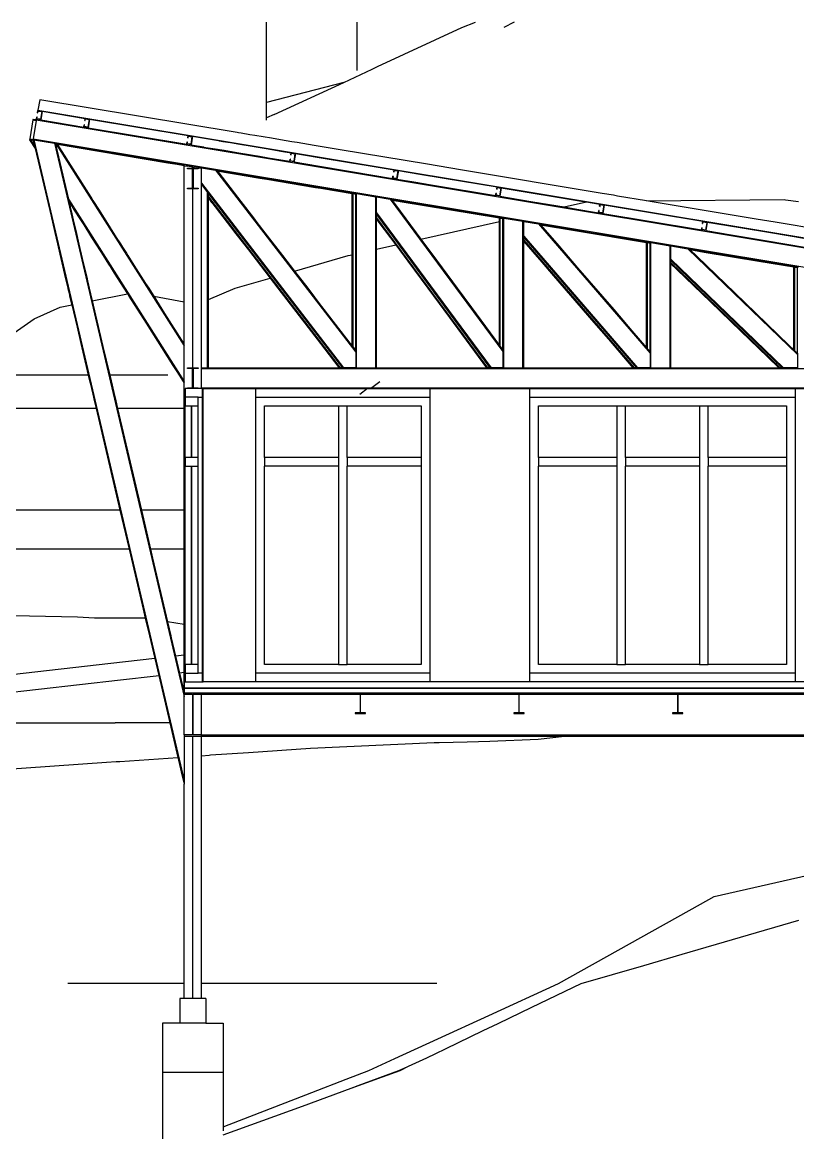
# Model space of a CAD drawing. Extents: x -31.6 to 31.6, y -10.2 to 11.9.
# Drawn here: x -9.19 to -0.27, y -0.86 to 11.92 of the extents above; entities that cross this region are included whole.
import ezdxf

# ---------------------------------------------------------------- set-up
doc = ezdxf.new("R2010")
doc.units = 0
doc.layers.get('0').update_dxf_attribs({"linetype": 'CONTINUOUS'})
doc.layers.add('SECTIONCUTEDGES', color=7, linetype='CONTINUOUS')

msp = doc.modelspace()

# ---------------------------------------------------------------- linework, layer by layer
for p, q in [((-6.379, 11.364), (-6.379, 11.92)), ((-5.339, 11.92), (-5.339, 11.365)), ((-4.132, 11.858), (-3.977, 11.92)), ((-3.53, 11.92), (-3.652, 11.858)), ((-5.102, 11.409), (-4.132, 11.858)), ((-5.492, 11.228), (-5.165, 11.38)), ((-5.165, 11.38), (-5.102, 11.409)), ((-6.379, 11.342), (-6.379, 11.364)), ((-6.379, 11.247), (-6.379, 11.342)), ((-6.379, 11.132), (-6.379, 11.247)), ((-5.492, 11.228), (-6.379, 10.997)), ((-6.379, 10.997), (-6.379, 11.132)), ((-6.292, 10.858), (-5.492, 11.228)), ((-8.987, 11.028), (-9.007, 10.909)), ((-8.987, 11.028), (-9.007, 10.909)), ((-6.379, 10.858), (-6.379, 10.997)), ((-9.066, 10.795), (-9.102, 10.578)), ((-9.064, 10.805), (-9.066, 10.795)), ((-9.066, 10.795), (-9.027, 10.789)), ((-9.064, 10.805), (-9.025, 10.799)), ((-9.027, 10.789), (-9.062, 10.578)), ((-9.026, 10.795), (-9.027, 10.789)), ((-9.025, 10.799), (-9.026, 10.795)), ((-9.026, 10.795), (8.081, 7.944)), ((-9.024, 10.805), (-9.025, 10.799)), ((-8.975, 10.797), (-8.48, 10.714)), ((-6.292, 10.858), (-6.379, 10.821)), ((-6.379, 10.821), (-6.379, 10.858)), ((-6.379, 10.794), (-6.379, 10.821)), ((-8.431, 10.706), (-7.296, 10.517)), ((-9.102, 10.578), (-9.104, 10.568)), ((-9.104, 10.568), (-9.062, 10.561)), ((-9.104, 10.568), (-9.04, 10.468)), ((-9.091, 10.566), (-9.104, 10.568)), ((-9.104, 10.568), (-9.104, 10.568)), ((-9.104, 10.568), (-9.104, 10.568)), ((-9.104, 10.568), (-9.104, 10.568)), ((-9.102, 10.578), (-9.063, 10.572)), ((-9.062, 10.561), (-9.091, 10.566)), ((-9.091, 10.566), (-9.047, 10.497)), ((-9.063, 10.572), (-9.064, 10.568)), ((-9.064, 10.568), (-9.053, 10.567)), ((-9.064, 10.568), (-9.062, 10.561)), ((-9.062, 10.578), (-9.063, 10.572)), ((-9.062, 10.578), (6.74, 7.944)), ((-9.062, 10.561), (-9.062, 10.561)), ((-9.062, 10.561), (-9.047, 10.497)), ((-9.053, 10.567), (-7.326, 3.195)), ((-9.053, 10.567), (-8.818, 10.527)), ((-9.047, 10.497), (-9.04, 10.468)), ((-8.818, 10.527), (-7.326, 4.161)), ((-8.818, 10.527), (-8.807, 10.526)), ((-8.807, 10.526), (-7.325, 10.279)), ((-8.807, 10.526), (-8.806, 10.519)), ((-8.806, 10.519), (-7.513, 10.303)), ((-8.806, 10.519), (-8.806, 10.518)), ((-8.799, 10.517), (-8.806, 10.518)), ((-8.806, 10.518), (-8.656, 9.882)), ((-8.786, 10.515), (-8.799, 10.517)), ((-8.799, 10.517), (-7.326, 8.197)), ((-8.786, 10.515), (-8.4, 9.907)), ((-7.247, 10.509), (-7.103, 10.485)), ((-7.103, 10.485), (-7.101, 10.484)), ((-7.101, 10.484), (-7.049, 10.476)), ((-9.04, 10.468), (-8.857, 9.687)), ((-7.049, 10.476), (-6.97, 10.463)), ((-6.97, 10.463), (-6.868, 10.446)), ((-6.868, 10.446), (-6.722, 10.421)), ((-6.722, 10.421), (-6.557, 10.394)), ((-6.557, 10.394), (-6.459, 10.378)), ((-6.459, 10.378), (-6.361, 10.361)), ((-6.361, 10.361), (-6.216, 10.337)), ((-7.513, 10.303), (-7.461, 10.295)), ((-7.461, 10.295), (-7.405, 10.285)), ((-7.405, 10.285), (-7.326, 10.272)), ((-7.326, 10.272), (-7.325, 10.279)), ((-7.326, 10.269), (-7.326, 10.272)), ((-7.326, 10.269), (-7.326, 10.269)), ((-7.326, 10.227), (-7.326, 10.269)), ((-7.326, 10.269), (-7.286, 10.262)), ((-7.326, 10.175), (-7.326, 10.227)), ((-7.125, 10.245), (-7.325, 10.279)), ((-7.226, 10.252), (-7.286, 10.262)), ((-7.286, 10.262), (-7.286, 10.262)), ((-7.226, 10.242), (-7.226, 10.252)), ((-7.226, 10.252), (-7.166, 10.242)), ((-7.126, 10.235), (-7.166, 10.242)), ((-7.126, 10.235), (-7.125, 10.245)), ((-7.126, 10.067), (-7.126, 10.235)), ((-7.125, 10.245), (-6.965, 10.219)), ((-6.216, 10.337), (-6.113, 10.32)), ((-6.063, 10.312), (-5.949, 10.293)), ((-5.949, 10.293), (-5.521, 10.221)), ((-7.326, 9.999), (-7.326, 10.175)), ((-6.965, 10.219), (-5.354, 8.125)), ((-6.965, 10.219), (-6.951, 10.216)), ((-6.951, 10.216), (-5.354, 9.95)), ((-6.951, 10.216), (-6.945, 10.209)), ((-6.945, 10.209), (-6.925, 10.205)), ((-6.945, 10.209), (-6.937, 10.199)), ((-6.937, 10.199), (-6.915, 10.17)), ((-6.925, 10.205), (-6.861, 10.195)), ((-6.915, 10.17), (-6.862, 10.101)), ((-6.862, 10.101), (-6.838, 10.07)), ((-6.861, 10.195), (-6.726, 10.172)), ((-6.726, 10.172), (-6.635, 10.157)), ((-6.635, 10.157), (-6.456, 10.127)), ((-6.456, 10.127), (-6.377, 10.114)), ((-6.377, 10.114), (-5.815, 10.02)), ((-5.521, 10.221), (-5.382, 10.198)), ((-5.382, 10.198), (-4.929, 10.123)), ((-4.88, 10.114), (-4.687, 10.082)), ((-7.326, 9.983), (-7.326, 9.999)), ((-7.326, 9.861), (-7.326, 9.983)), ((-7.226, 7.944), (-7.226, 10.002)), ((-7.126, 10.051), (-7.126, 10.067)), ((-7.126, 10.067), (-5.493, 7.944)), ((-7.126, 7.944), (-7.126, 10.051)), ((-7.126, 10.051), (-7.056, 9.959)), ((-6.838, 10.07), (-6.763, 9.973)), ((-6.763, 9.973), (-6.752, 9.958)), ((-5.815, 10.02), (-5.753, 10.01)), ((-5.753, 10.01), (-5.394, 9.95)), ((-4.687, 10.082), (-4.486, 10.049)), ((-4.486, 10.049), (-3.745, 9.925)), ((-8.656, 9.882), (-7.326, 7.785)), ((-8.656, 9.882), (-8.65, 9.853)), ((-8.65, 9.853), (-8.619, 9.804)), ((-8.65, 9.853), (-8.636, 9.796)), ((-8.4, 9.907), (-8.387, 9.887)), ((-8.387, 9.887), (-8.386, 9.885)), ((-8.386, 9.885), (-8.369, 9.858)), ((-8.369, 9.858), (-8.304, 9.756)), ((-7.326, 9.86), (-7.326, 9.861)), ((-7.326, 9.858), (-7.326, 9.86)), ((-7.326, 9.658), (-7.326, 9.858)), ((-7.056, 7.944), (-7.056, 9.959)), ((-7.056, 9.959), (-7.046, 9.947)), ((-7.046, 9.911), (-7.046, 9.947)), ((-7.046, 9.947), (-5.505, 7.944)), ((-7.046, 9.895), (-7.046, 9.911)), ((-7.046, 9.911), (-5.533, 7.944)), ((-7.046, 9.895), (-7.018, 9.858)), ((-7.046, 9.858), (-7.046, 9.895)), ((-7.046, 9.825), (-7.046, 9.858)), ((-7.018, 9.858), (-7.01, 9.847)), ((-7.01, 9.847), (-7.009, 9.847)), ((-7.009, 9.847), (-6.792, 9.564)), ((-6.752, 9.958), (-6.675, 9.858)), ((-6.675, 9.858), (-6.529, 9.669)), ((-5.384, 9.948), (-5.394, 9.95)), ((-5.394, 9.858), (-5.394, 9.95)), ((-5.394, 9.611), (-5.394, 9.858)), ((-5.384, 8.18), (-5.384, 9.948)), ((-5.384, 9.948), (-5.354, 9.943)), ((-5.344, 9.948), (-5.354, 9.95)), ((-5.354, 9.943), (-5.354, 9.95)), ((-5.354, 8.141), (-5.354, 9.943)), ((-5.344, 7.944), (-5.344, 9.948)), ((-5.344, 9.948), (-5.123, 9.912)), ((-5.123, 7.944), (-5.123, 9.912)), ((-5.114, 9.91), (-5.123, 9.912)), ((-5.114, 9.725), (-5.114, 9.91)), ((-5.114, 9.91), (-4.957, 9.884)), ((-4.957, 9.884), (-3.661, 8.13)), ((-4.957, 9.884), (-4.943, 9.882)), ((-4.943, 9.882), (-3.661, 9.668)), ((-4.943, 9.882), (-4.938, 9.874)), ((-4.938, 9.874), (-4.86, 9.861)), ((-4.938, 9.874), (-4.926, 9.858)), ((-4.926, 9.858), (-4.91, 9.836)), ((-4.86, 9.861), (-4.857, 9.861)), ((-4.857, 9.861), (-4.841, 9.858)), ((-4.841, 9.858), (-3.701, 9.668)), ((-3.696, 9.917), (-3.341, 9.858)), ((-3.341, 9.858), (-2.958, 9.794)), ((-2.958, 9.794), (-2.699, 9.852)), ((-2.01, 9.865), (-0.428, 9.879)), ((-0.428, 9.879), (-0.411, 9.878)), ((-0.411, 9.878), (-0.261, 9.858)), ((-8.636, 9.796), (-8.631, 9.772)), ((-8.631, 9.772), (-8.626, 9.751)), ((-8.626, 9.751), (-8.593, 9.61)), ((-8.619, 9.804), (-8.606, 9.784)), ((-8.606, 9.784), (-8.597, 9.769)), ((-8.597, 9.769), (-8.519, 9.647)), ((-8.304, 9.756), (-8.286, 9.727)), ((-8.286, 9.727), (-8.177, 9.555)), ((-7.046, 9.824), (-7.046, 9.825)), ((-7.046, 9.463), (-7.046, 9.824)), ((-5.114, 9.725), (-5.121, 9.719)), ((-5.121, 9.719), (-5.114, 9.708)), ((-5.114, 9.725), (-3.798, 7.944)), ((-5.114, 9.708), (-5.114, 9.725)), ((-4.91, 9.836), (-4.898, 9.82)), ((-4.898, 9.82), (-4.604, 9.423)), ((-2.958, 9.794), (-2.787, 9.766)), ((-2.787, 9.766), (-2.61, 9.736)), ((-2.61, 9.736), (-2.562, 9.728)), ((-2.512, 9.72), (-1.423, 9.538)), ((-8.857, 9.687), (-8.852, 9.665)), ((-8.852, 9.665), (-8.841, 9.619)), ((-8.841, 9.619), (-8.813, 9.499)), ((-8.593, 9.61), (-8.572, 9.522)), ((-8.519, 9.647), (-8.481, 9.587)), ((-8.481, 9.587), (-8.39, 9.443)), ((-7.326, 9.646), (-7.326, 9.658)), ((-7.326, 9.352), (-7.326, 9.646)), ((-6.529, 9.669), (-6.49, 9.617)), ((-6.49, 9.617), (-6.398, 9.498)), ((-5.394, 9.286), (-5.394, 9.611)), ((-5.114, 9.708), (-3.81, 7.944)), ((-5.114, 9.67), (-5.114, 9.708)), ((-5.114, 9.67), (-3.838, 7.944)), ((-5.114, 9.654), (-5.114, 9.67)), ((-5.114, 9.587), (-5.114, 9.654)), ((-5.114, 9.654), (-5.086, 9.617)), ((-5.114, 9.308), (-5.114, 9.587)), ((-5.086, 9.617), (-4.894, 9.357)), ((-4.604, 9.423), (-3.701, 9.626)), ((-3.691, 9.666), (-3.701, 9.668)), ((-3.701, 9.626), (-3.701, 9.668)), ((-3.701, 9.49), (-3.701, 9.626)), ((-3.691, 8.187), (-3.691, 9.666)), ((-3.691, 9.666), (-3.661, 9.661)), ((-3.651, 9.666), (-3.661, 9.668)), ((-3.661, 9.661), (-3.661, 9.668)), ((-3.661, 8.146), (-3.661, 9.661)), ((-3.651, 7.944), (-3.651, 9.666)), ((-3.651, 9.666), (-3.431, 9.63)), ((-3.431, 7.944), (-3.431, 9.63)), ((-3.421, 9.628), (-3.431, 9.63)), ((-3.421, 9.459), (-3.421, 9.628)), ((-3.421, 9.628), (-3.251, 9.6)), ((-3.251, 9.6), (-1.969, 8.113)), ((-3.251, 9.6), (-3.236, 9.597)), ((-3.236, 9.597), (-1.969, 9.386)), ((-3.236, 9.597), (-3.229, 9.589)), ((-3.229, 9.589), (-2.833, 9.523)), ((-3.229, 9.589), (-3.019, 9.346)), ((-8.813, 9.499), (-8.783, 9.371)), ((-8.572, 9.522), (-8.536, 9.366)), ((-8.177, 9.555), (-8.106, 9.444)), ((-7.046, 9.312), (-7.046, 9.463)), ((-6.792, 9.564), (-6.731, 9.485)), ((-6.731, 9.485), (-6.588, 9.299)), ((-6.398, 9.498), (-6.197, 9.237)), ((-3.701, 8.858), (-3.701, 9.49)), ((-3.421, 9.444), (-3.421, 9.459)), ((-3.421, 9.459), (-2.114, 7.944)), ((-2.833, 9.523), (-2.009, 9.386)), ((-1.423, 9.538), (-1.378, 9.531)), ((-1.329, 9.523), (-1.035, 9.474)), ((-1.035, 9.474), (-0.622, 9.405)), ((-8.783, 9.371), (-8.755, 9.251)), ((-8.536, 9.366), (-8.482, 9.137)), ((-8.39, 9.443), (-8.293, 9.291)), ((-8.106, 9.444), (-8.059, 9.37)), ((-8.059, 9.37), (-8.034, 9.33)), ((-8.034, 9.33), (-7.99, 9.261)), ((-7.326, 9.158), (-7.326, 9.352)), ((-5.114, 9.308), (-4.894, 9.357)), ((-4.894, 9.357), (-4.756, 9.171)), ((-4.604, 9.423), (-4.48, 9.254)), ((-3.421, 9.444), (-2.127, 7.944)), ((-3.421, 9.413), (-3.421, 9.444)), ((-3.421, 9.413), (-2.154, 7.944)), ((-3.421, 9.398), (-3.421, 9.413)), ((-3.421, 8.964), (-3.421, 9.398)), ((-3.421, 9.398), (-3.215, 9.159)), ((-3.019, 9.346), (-2.802, 9.094)), ((-2.009, 9.386), (-1.999, 9.384)), ((-2.009, 9.349), (-2.009, 9.386)), ((-2.009, 8.854), (-2.009, 9.349)), ((-1.999, 8.163), (-1.999, 9.384)), ((-1.999, 9.384), (-1.969, 9.379)), ((-1.969, 9.386), (-1.959, 9.384)), ((-1.969, 9.379), (-1.969, 9.386)), ((-1.969, 8.128), (-1.969, 9.379)), ((-1.959, 7.944), (-1.959, 9.384)), ((-1.959, 9.384), (-1.738, 9.347)), ((-1.738, 7.944), (-1.738, 9.347)), ((-1.738, 9.347), (-1.729, 9.346)), ((-1.729, 9.193), (-1.729, 9.346)), ((-1.729, 9.346), (-1.537, 9.314)), ((-0.622, 9.405), (-0.194, 9.333)), ((-8.755, 9.251), (-8.689, 8.967)), ((-8.293, 9.291), (-8.258, 9.236)), ((-8.258, 9.236), (-8.226, 9.186)), ((-7.99, 9.261), (-7.974, 9.236)), ((-7.974, 9.236), (-7.903, 9.123)), ((-7.046, 8.858), (-7.046, 9.312)), ((-6.588, 9.299), (-6.45, 9.119)), ((-6.197, 9.237), (-6.057, 9.056)), ((-6.057, 9.056), (-5.442, 9.234)), ((-5.442, 9.234), (-5.394, 9.245)), ((-5.394, 9.245), (-5.394, 9.286)), ((-5.394, 8.978), (-5.394, 9.245)), ((-5.114, 9.063), (-5.114, 9.308)), ((-4.48, 9.254), (-4.187, 8.858)), ((-1.537, 9.314), (-0.276, 8.097)), ((-1.537, 9.314), (-1.52, 9.311)), ((-1.52, 9.311), (-0.276, 9.104)), ((-1.52, 9.311), (-1.511, 9.303)), ((-1.511, 9.303), (-1.346, 9.275)), ((-1.511, 9.303), (-1.429, 9.223)), ((-1.429, 9.223), (-0.995, 8.805)), ((-1.346, 9.275), (-0.72, 9.171)), ((-8.482, 9.137), (-8.472, 9.093)), ((-8.472, 9.093), (-8.453, 9.015)), ((-8.226, 9.186), (-8.196, 9.137)), ((-8.196, 9.137), (-8.177, 9.108)), ((-8.177, 9.108), (-8.13, 9.033)), ((-7.903, 9.123), (-7.77, 8.914)), ((-7.326, 8.858), (-7.326, 9.158)), ((-6.45, 9.119), (-6.338, 8.974)), ((-4.756, 9.171), (-4.525, 8.858)), ((-3.215, 9.159), (-3.081, 9.003)), ((-2.802, 9.094), (-2.387, 8.613)), ((-1.729, 9.179), (-1.729, 9.193)), ((-1.729, 9.193), (-0.435, 7.944)), ((-1.729, 9.179), (-0.449, 7.944)), ((-1.729, 9.154), (-1.729, 9.179)), ((-1.729, 9.154), (-0.475, 7.944)), ((-1.729, 9.14), (-1.729, 9.154)), ((-1.729, 9.032), (-1.729, 9.14)), ((-1.729, 9.14), (-1.661, 9.075)), ((-1.661, 9.075), (-1.275, 8.703)), ((-0.72, 9.171), (-0.316, 9.104)), ((-0.316, 9.104), (-0.306, 9.102)), ((-0.316, 9.066), (-0.316, 9.104)), ((-0.306, 8.14), (-0.306, 9.102)), ((-0.306, 9.102), (-0.276, 9.097)), ((-0.276, 9.104), (-0.266, 9.102)), ((-0.276, 9.097), (-0.276, 9.104)), ((-0.276, 8.111), (-0.276, 9.097)), ((-8.689, 8.967), (-8.685, 8.95)), ((-8.685, 8.95), (-8.663, 8.858)), ((-8.453, 9.015), (-8.447, 8.987)), ((-8.447, 8.987), (-8.437, 8.944)), ((-8.13, 9.033), (-8.018, 8.858)), ((-6.74, 8.858), (-6.338, 8.974)), ((-6.338, 8.974), (-6.248, 8.858)), ((-6.057, 9.056), (-5.905, 8.858)), ((-5.394, 8.858), (-5.394, 8.978)), ((-5.114, 8.858), (-5.114, 9.063)), ((-3.421, 8.894), (-3.421, 8.964)), ((-3.081, 9.003), (-2.617, 8.466)), ((-1.729, 8.536), (-1.729, 9.032)), ((-0.316, 8.858), (-0.316, 9.066)), ((-8.663, 8.858), (-8.663, 8.857)), ((-8.663, 8.857), (-8.65, 8.801)), ((-8.663, 8.857), (-8.663, 8.857)), ((-8.437, 8.944), (-8.43, 8.914)), ((-8.43, 8.914), (-8.417, 8.858)), ((-8.417, 8.858), (-8.383, 8.715)), ((-8.018, 8.858), (-7.979, 8.796)), ((-7.77, 8.914), (-7.734, 8.858)), ((-7.734, 8.858), (-7.676, 8.766)), ((-7.326, 8.701), (-7.326, 8.858)), ((-7.046, 8.729), (-6.74, 8.858)), ((-7.046, 8.84), (-7.046, 8.858)), ((-7.046, 8.789), (-7.046, 8.84)), ((-6.248, 8.858), (-6.107, 8.675)), ((-5.905, 8.858), (-5.87, 8.812)), ((-5.394, 8.193), (-5.394, 8.858)), ((-5.114, 8.142), (-5.114, 8.858)), ((-4.525, 8.858), (-4.276, 8.521)), ((-4.187, 8.858), (-4.023, 8.636)), ((-3.701, 8.781), (-3.701, 8.858)), ((-3.421, 7.954), (-3.421, 8.894)), ((-2.009, 8.433), (-2.009, 8.854)), ((-0.316, 8.235), (-0.316, 8.858)), ((-8.65, 8.801), (-8.643, 8.772)), ((-8.643, 8.772), (-8.619, 8.668)), ((-8.383, 8.715), (-7.979, 8.796)), ((-8.383, 8.715), (-8.344, 8.549)), ((-7.979, 8.796), (-7.975, 8.79)), ((-7.975, 8.79), (-7.962, 8.769)), ((-7.962, 8.769), (-7.763, 8.456)), ((-7.676, 8.766), (-7.326, 8.701)), ((-7.676, 8.766), (-7.551, 8.57)), ((-7.326, 8.69), (-7.326, 8.701)), ((-7.046, 8.729), (-7.046, 8.789)), ((-7.046, 8.129), (-7.046, 8.729)), ((-5.87, 8.812), (-5.784, 8.7)), ((-5.784, 8.7), (-5.394, 8.193)), ((-3.701, 8.2), (-3.701, 8.781)), ((-1.275, 8.703), (-0.926, 8.366)), ((-0.995, 8.805), (-0.877, 8.691)), ((-0.877, 8.691), (-0.372, 8.204)), ((-9.052, 8.505), (-8.751, 8.642)), ((-8.751, 8.642), (-8.619, 8.668)), ((-8.619, 8.668), (-8.558, 8.41)), ((-7.551, 8.57), (-7.33, 8.221)), ((-7.326, 8.229), (-7.326, 8.69)), ((-6.107, 8.675), (-5.76, 8.224)), ((-4.023, 8.636), (-3.701, 8.2)), ((-2.387, 8.613), (-2.178, 8.37)), ((-9.543, 8.164), (-9.052, 8.505)), ((-8.344, 8.549), (-8.314, 8.42)), ((-7.763, 8.456), (-7.456, 7.971)), ((-4.276, 8.521), (-3.85, 7.944)), ((-2.617, 8.466), (-2.449, 8.271)), ((-1.729, 7.944), (-1.729, 8.536)), ((-8.558, 8.41), (-8.514, 8.222)), ((-8.314, 8.42), (-8.26, 8.19)), ((-2.178, 8.37), (-2.009, 8.174)), ((-2.009, 8.174), (-2.009, 8.433)), ((-0.926, 8.366), (-0.618, 8.069)), ((-8.514, 8.222), (-8.479, 8.073)), ((-8.26, 8.19), (-8.182, 7.858)), ((-7.33, 8.221), (-7.326, 8.215)), ((-7.326, 8.215), (-7.326, 8.229)), ((-7.326, 8.197), (-7.326, 8.215)), ((-7.326, 7.785), (-7.326, 8.197)), ((-5.76, 8.224), (-5.547, 7.946)), ((-5.394, 8.193), (-5.384, 8.18)), ((-5.384, 8.18), (-5.354, 8.141)), ((-3.701, 8.2), (-3.691, 8.187)), ((-3.691, 8.187), (-3.661, 8.146)), ((-2.449, 8.271), (-2.167, 7.944)), ((-0.372, 8.204), (-0.316, 8.15)), ((-0.316, 8.15), (-0.316, 8.235)), ((-8.479, 8.073), (-8.429, 7.858)), ((-7.046, 7.944), (-7.046, 8.129)), ((-5.354, 8.141), (-5.354, 8.125)), ((-5.354, 8.125), (-5.354, 7.944)), ((-5.114, 7.944), (-5.114, 8.142)), ((-3.661, 8.146), (-3.661, 8.13)), ((-3.661, 8.13), (-3.661, 7.944)), ((-2.009, 8.174), (-1.999, 8.163)), ((-1.999, 8.163), (-1.969, 8.128)), ((-1.969, 8.128), (-1.969, 8.113)), ((-1.969, 8.113), (-1.969, 7.944)), ((-0.618, 8.069), (-0.489, 7.944)), ((-0.316, 8.15), (-0.306, 8.14)), ((-0.306, 8.14), (-0.276, 8.111)), ((-0.276, 8.111), (-0.276, 8.097)), ((-0.276, 8.097), (-0.276, 7.944)), ((-7.456, 7.971), (-7.418, 7.912)), ((-7.126, 7.934), (-7.126, 7.944)), ((-7.126, 7.944), (-7.056, 7.944)), ((-7.126, 7.934), (7.674, 7.934)), ((-7.126, 7.714), (-7.126, 7.934)), ((-7.056, 7.944), (-7.046, 7.944)), ((-7.046, 7.944), (-5.746, 7.944)), ((-5.746, 7.944), (-5.551, 7.944)), ((-5.551, 7.944), (-5.545, 7.944)), ((-5.547, 7.946), (-5.545, 7.944)), ((-5.533, 7.944), (-5.545, 7.944)), ((-5.505, 7.944), (-5.533, 7.944)), ((-5.493, 7.944), (-5.505, 7.944)), ((-5.354, 7.944), (-5.493, 7.944)), ((-5.354, 7.944), (-5.344, 7.944)), ((-5.344, 7.944), (-5.123, 7.944)), ((-5.123, 7.944), (-5.114, 7.944)), ((-5.114, 7.944), (-3.85, 7.944)), ((-3.838, 7.944), (-3.85, 7.944)), ((-3.81, 7.944), (-3.838, 7.944)), ((-3.798, 7.944), (-3.81, 7.944)), ((-3.661, 7.944), (-3.798, 7.944)), ((-3.661, 7.944), (-3.651, 7.944)), ((-3.651, 7.944), (-3.431, 7.944)), ((-3.431, 7.944), (-3.421, 7.944)), ((-3.421, 7.944), (-3.421, 7.954)), ((-3.421, 7.944), (-3.337, 7.944)), ((-3.337, 7.944), (-2.167, 7.944)), ((-2.154, 7.944), (-2.167, 7.944)), ((-2.127, 7.944), (-2.154, 7.944)), ((-2.114, 7.944), (-2.127, 7.944)), ((-1.969, 7.944), (-2.114, 7.944)), ((-1.969, 7.944), (-1.959, 7.944)), ((-1.959, 7.944), (-1.738, 7.944)), ((-1.738, 7.944), (-1.729, 7.944)), ((-1.729, 7.944), (-0.989, 7.944)), ((-0.989, 7.944), (-0.845, 7.944)), ((-0.845, 7.944), (-0.489, 7.944)), ((-0.475, 7.944), (-0.489, 7.944)), ((-0.449, 7.944), (-0.475, 7.944)), ((-0.435, 7.944), (-0.449, 7.944)), ((-0.276, 7.944), (-0.435, 7.944)), ((-0.276, 7.944), (-0.266, 7.944)), ((-8.882, 7.858), (-9.402, 7.858)), ((-8.429, 7.858), (-8.882, 7.858)), ((-8.429, 7.858), (-8.408, 7.771)), ((-7.512, 7.858), (-8.182, 7.858)), ((-8.182, 7.858), (-8.167, 7.794)), ((-7.418, 7.912), (-7.384, 7.858)), ((-7.384, 7.858), (-7.326, 7.767)), ((-8.408, 7.771), (-8.377, 7.639)), ((-8.167, 7.794), (-8.136, 7.659)), ((-7.326, 7.767), (-7.326, 7.785)), ((-7.326, 7.726), (-7.326, 7.767)), ((-7.326, 7.7), (-7.326, 7.726)), ((-7.326, 7.7), (-7.316, 7.7)), ((-7.326, 7.673), (-7.326, 7.7)), ((-7.326, 7.508), (-7.326, 7.673)), ((-7.126, 7.714), (7.674, 7.714)), ((-7.126, 7.704), (-7.126, 7.714)), ((-7.116, 7.704), (7.664, 7.704)), ((-7.116, 7.7), (-7.106, 7.7)), ((-7.106, 4.33), (-7.106, 7.7)), ((-6.501, 7.7), (-7.106, 7.7)), ((-6.501, 7.604), (-6.501, 7.7)), ((-5.219, 7.704), (-5.308, 7.636)), ((-5.219, 7.704), (-5.308, 7.636)), ((-5.219, 7.704), (-5.308, 7.636)), ((-5.078, 7.783), (-5.167, 7.714)), ((-3.351, 7.7), (-4.501, 7.7)), ((-4.501, 7.7), (-4.501, 7.604)), ((-3.351, 7.604), (-3.351, 7.7)), ((0.849, 7.7), (-0.301, 7.7)), ((-0.301, 7.7), (-0.301, 7.604)), ((-8.377, 7.639), (-8.357, 7.553)), ((-8.357, 7.553), (-8.339, 7.475)), ((-8.136, 7.659), (-8.117, 7.581)), ((-8.117, 7.581), (-8.093, 7.475)), ((-7.116, 4.43), (-7.116, 7.604)), ((-6.501, 7.604), (-4.501, 7.604)), ((-6.501, 4.43), (-6.501, 7.604)), ((-4.501, 7.604), (-4.501, 4.43)), ((-3.351, 4.43), (-3.351, 7.604)), ((-3.351, 7.604), (-0.301, 7.604)), ((-0.301, 7.604), (-0.301, 4.43)), ((-9.023, 7.475), (-10.352, 7.475)), ((-8.339, 7.475), (-9.023, 7.475)), ((-8.339, 7.475), (-8.065, 6.305)), ((-7.684, 7.475), (-8.093, 7.475)), ((-8.093, 7.475), (-7.818, 6.305)), ((-7.326, 7.475), (-7.684, 7.475)), ((-7.326, 7.475), (-7.326, 7.508)), ((-7.326, 6.305), (-7.326, 7.475)), ((-7.316, 6.91), (-7.316, 7.504)), ((-7.166, 6.91), (-7.166, 7.504)), ((-6.401, 6.91), (-6.401, 7.504)), ((-6.401, 7.504), (-5.551, 7.504)), ((-5.551, 7.504), (-5.451, 7.504)), ((-5.551, 7.504), (-5.551, 6.91)), ((-5.451, 6.91), (-5.451, 7.504)), ((-5.451, 7.504), (-4.601, 7.504)), ((-4.601, 7.504), (-4.601, 6.91)), ((-3.251, 6.91), (-3.251, 7.504)), ((-3.251, 7.504), (-2.351, 7.504)), ((-2.351, 7.504), (-2.251, 7.504)), ((-2.351, 7.504), (-2.351, 6.91)), ((-2.251, 7.504), (-1.401, 7.504)), ((-2.251, 6.91), (-2.251, 7.504)), ((-1.401, 7.504), (-1.301, 7.504)), ((-1.401, 7.504), (-1.401, 6.91)), ((-1.301, 6.91), (-1.301, 7.504)), ((-1.301, 7.504), (-0.401, 7.504)), ((-0.401, 7.504), (-0.401, 6.91)), ((-5.551, 6.91), (-6.401, 6.91)), ((-6.401, 6.91), (-6.401, 6.81)), ((-5.551, 6.91), (-5.551, 6.81)), ((-4.601, 6.91), (-5.451, 6.91)), ((-5.451, 6.91), (-5.451, 6.81)), ((-4.601, 6.91), (-4.601, 6.81)), ((-2.351, 6.91), (-3.251, 6.91)), ((-3.251, 6.91), (-3.251, 6.81)), ((-2.351, 6.91), (-2.351, 6.81)), ((-1.401, 6.91), (-2.251, 6.91)), ((-2.251, 6.91), (-2.251, 6.81)), ((-1.401, 6.91), (-1.401, 6.81)), ((-0.401, 6.91), (-1.301, 6.91)), ((-1.301, 6.91), (-1.301, 6.81)), ((-0.401, 6.91), (-0.401, 6.81)), ((-7.316, 4.53), (-7.316, 6.81)), ((-7.166, 4.53), (-7.166, 6.81)), ((-5.551, 6.81), (-6.401, 6.81)), ((-6.401, 4.53), (-6.401, 6.81)), ((-5.551, 6.81), (-5.551, 4.53)), ((-4.601, 6.81), (-5.451, 6.81)), ((-5.451, 4.53), (-5.451, 6.81)), ((-4.601, 6.81), (-4.601, 4.53)), ((-2.351, 6.81), (-3.251, 6.81)), ((-3.251, 4.53), (-3.251, 6.81)), ((-2.351, 6.81), (-2.351, 4.53)), ((-1.401, 6.81), (-2.251, 6.81)), ((-2.251, 4.53), (-2.251, 6.81)), ((-1.401, 6.81), (-1.401, 4.53)), ((-0.401, 6.81), (-1.301, 6.81)), ((-1.301, 4.53), (-1.301, 6.81)), ((-0.401, 6.81), (-0.401, 4.53)), ((-8.065, 6.305), (-13.966, 6.305)), ((-8.065, 6.305), (-7.96, 5.858)), ((-7.326, 6.305), (-7.818, 6.305)), ((-7.818, 6.305), (-7.714, 5.858)), ((-7.326, 5.858), (-7.326, 6.305)), ((-8.372, 5.858), (-9.272, 5.858)), ((-7.96, 5.858), (-8.372, 5.858)), ((-7.96, 5.858), (-7.798, 5.166)), ((-7.326, 5.858), (-7.714, 5.858)), ((-7.714, 5.858), (-7.689, 5.754)), ((-7.689, 5.754), (-7.518, 5.021)), ((-7.326, 5.606), (-7.326, 5.858)), ((-7.326, 4.988), (-7.326, 5.606)), ((-8.551, 5.075), (-10.605, 5.113)), ((-7.798, 5.166), (-7.773, 5.061)), ((-8.356, 5.062), (-8.551, 5.075)), ((-7.773, 5.061), (-8.356, 5.062)), ((-7.773, 5.061), (-7.726, 4.858)), ((-7.326, 4.988), (-7.518, 5.021)), ((-7.518, 5.021), (-7.479, 4.858)), ((-7.326, 4.858), (-7.326, 4.988)), ((-7.726, 4.858), (-7.665, 4.599)), ((-7.479, 4.858), (-7.474, 4.837)), ((-7.326, 4.791), (-7.326, 4.858)), ((-7.474, 4.837), (-7.425, 4.626)), ((-7.326, 4.637), (-7.326, 4.791)), ((-7.326, 4.637), (-7.425, 4.626)), ((-7.425, 4.626), (-7.379, 4.43)), ((-7.326, 4.436), (-7.326, 4.637)), ((-8.168, 4.541), (-9.312, 4.411)), ((-7.665, 4.599), (-8.168, 4.541)), ((-7.665, 4.599), (-7.619, 4.403)), ((-5.551, 4.53), (-6.401, 4.53)), ((-5.551, 4.53), (-5.451, 4.53)), ((-4.601, 4.53), (-5.451, 4.53)), ((-2.351, 4.53), (-3.251, 4.53)), ((-2.351, 4.53), (-2.251, 4.53)), ((-1.401, 4.53), (-2.251, 4.53)), ((-1.401, 4.53), (-1.301, 4.53)), ((-0.401, 4.53), (-1.301, 4.53)), ((-9.886, 4.145), (-8.059, 4.353)), ((-8.059, 4.353), (-7.647, 4.4)), ((-7.647, 4.4), (-7.619, 4.403)), ((-7.619, 4.403), (-7.492, 3.858)), ((-7.326, 4.436), (-7.379, 4.43)), ((-7.379, 4.43), (-7.326, 4.204)), ((-7.326, 4.33), (-7.326, 4.436)), ((-4.501, 4.43), (-6.501, 4.43)), ((-6.501, 4.33), (-6.501, 4.43)), ((-4.501, 4.43), (-4.501, 4.33)), ((-0.301, 4.43), (-3.351, 4.43)), ((-3.351, 4.33), (-3.351, 4.43)), ((-0.301, 4.43), (-0.301, 4.33)), ((-7.326, 4.33), (-7.326, 4.21)), ((-7.326, 4.254), (-7.326, 4.204)), ((-7.326, 4.21), (-7.326, 4.204)), ((-7.326, 4.161), (-7.326, 4.188)), ((-7.326, 3.72), (-7.326, 4.161)), ((-7.126, 4.204), (-5.361, 4.204)), ((-7.126, 3.72), (-7.126, 4.188)), ((-7.126, 4.188), (-5.304, 4.188)), ((-5.298, 4.188), (-3.479, 4.188)), ((-5.241, 4.204), (-3.536, 4.204)), ((-3.473, 4.188), (-1.654, 4.188)), ((-3.416, 4.204), (-1.711, 4.204)), ((-1.648, 4.188), (0.174, 4.188)), ((-1.591, 4.204), (0.174, 4.204)), ((-10.502, 3.858), (-8.119, 3.858)), ((-7.772, 3.858), (-8.119, 3.858)), ((-7.492, 3.858), (-7.772, 3.858)), ((-7.492, 3.858), (-7.399, 3.461)), ((-7.126, 3.72), (0.174, 3.72)), ((-7.326, 3.704), (-7.326, 3.195)), ((-7.226, 0.685), (-7.226, 3.704)), ((-7.126, 3.704), (-7.042, 3.704)), ((-7.126, 3.48), (-7.126, 3.704)), ((-7.042, 3.704), (-7.035, 3.704)), ((-7.035, 3.704), (-6.591, 3.704)), ((-6.591, 3.704), (-4.428, 3.704)), ((-5.872, 3.568), (-4.453, 3.63)), ((-4.453, 3.63), (-4.442, 3.63)), ((-4.442, 3.63), (-4.396, 3.631)), ((-4.428, 3.704), (-4.398, 3.704)), ((-4.398, 3.704), (-4.169, 3.704)), ((-4.396, 3.631), (-4.074, 3.641)), ((-4.169, 3.704), (-2.954, 3.704)), ((-4.074, 3.641), (-3.81, 3.649)), ((-3.81, 3.649), (-3.256, 3.672)), ((-3.256, 3.672), (-2.954, 3.704)), ((-2.954, 3.704), (-1.445, 3.704)), ((-1.445, 3.704), (-1.349, 3.704)), ((-1.349, 3.704), (0.174, 3.704)), ((-8.065, 3.415), (-7.399, 3.461)), ((-7.399, 3.461), (-7.391, 3.427)), ((-7.126, 3.48), (-7.037, 3.487)), ((-7.126, 3.452), (-7.126, 3.48)), ((-7.126, 3.275), (-7.126, 3.452)), ((-7.037, 3.487), (-7.022, 3.488)), ((-7.022, 3.488), (-6.586, 3.518)), ((-6.586, 3.518), (-5.872, 3.568)), ((-10.794, 3.225), (-8.218, 3.404)), ((-8.218, 3.404), (-8.109, 3.412)), ((-8.109, 3.412), (-8.065, 3.415)), ((-7.391, 3.427), (-7.348, 3.246)), ((-7.348, 3.246), (-7.326, 3.152)), ((-7.326, 3.195), (-7.326, 3.152)), ((-7.126, 3.008), (-7.126, 3.275)), ((-7.326, 2.969), (-7.326, 3.152)), ((-7.326, 2.858), (-7.326, 2.969)), ((-7.126, 2.858), (-7.126, 3.008)), ((-7.326, 2.479), (-7.326, 2.858)), ((-7.126, 2.347), (-7.126, 2.858)), ((-1.232, 1.858), (3.138, 2.858)), ((-7.326, 1.858), (-7.326, 2.479)), ((-7.126, 1.858), (-7.126, 2.347)), ((-7.326, 1.237), (-7.326, 1.858)), ((-7.126, 1.155), (-7.126, 1.858)), ((-1.388, 1.771), (-1.232, 1.858)), ((-3.022, 0.858), (-1.388, 1.771)), ((-7.326, 0.858), (-7.326, 1.237)), ((-7.126, 0.858), (-7.126, 1.155)), ((-7.326, 0.858), (-8.662, 0.858)), ((-7.326, 0.685), (-7.326, 0.858)), ((-6.402, 0.858), (-7.126, 0.858)), ((-7.126, 0.685), (-7.126, 0.858)), ((-5.362, 0.858), (-6.402, 0.858)), ((-4.652, 0.858), (-5.362, 0.858)), ((-4.422, 0.858), (-4.652, 0.858)), ((-3.825, 0.489), (-3.022, 0.858)), ((-7.326, 0.685), (-7.376, 0.685)), ((-7.376, 0.685), (-7.376, 0.404)), ((-7.226, 0.685), (-7.326, 0.685)), ((-7.126, 0.685), (-7.226, 0.685)), ((-7.076, 0.685), (-7.126, 0.685)), ((-7.076, 0.685), (-7.076, 0.404)), ((-7.376, 0.404), (-7.576, 0.404)), ((-7.576, 0.404), (-7.576, 0.021)), ((-7.076, 0.404), (-7.376, 0.404)), ((-7.076, 0.404), (-6.876, 0.404)), ((-6.876, 0.404), (-6.876, 0.207)), ((-4.409, 0.222), (-3.825, 0.489)), ((-6.876, 0.207), (-6.876, -0.142)), ((-4.905, -0.006), (-4.409, 0.222)), ((-7.576, 0.021), (-7.576, -0.142)), ((-5.202, -0.142), (-4.905, -0.006)), ((-4.842, -0.142), (-4.747, -0.091)), ((-7.576, -0.142), (-7.576, -0.166)), ((-6.876, -0.166), (-7.576, -0.166)), ((-7.576, -0.166), (-7.576, -0.504)), ((-6.876, -0.142), (-6.876, -0.154)), ((-6.876, -0.154), (-6.876, -0.166)), ((-6.876, -0.166), (-6.876, -0.618)), ((-5.859, -0.396), (-5.465, -0.244)), ((-5.465, -0.244), (-5.202, -0.142)), ((-5.407, -0.347), (-5.046, -0.216)), ((-5.046, -0.216), (-4.842, -0.142)), ((-7.576, -0.504), (-7.576, -0.804)), ((-6.876, -0.789), (-5.859, -0.396)), ((-6.876, -0.618), (-6.876, -0.649)), ((-6.876, -0.649), (-6.876, -0.789)), ((-7.576, -0.804), (-7.576, -0.824)), ((-7.576, -0.824), (-7.576, -1.059)), ((-6.876, -0.789), (-6.876, -0.836)), ((-6.876, -0.836), (-6.876, -0.838))]:
    msp.add_line(p, q)
at = {"layer": 'SECTIONCUTEDGES'}
for p, q in [((-8.987, 11.028), (-9.007, 10.909)), ((-6.718, 10.65), (-8.987, 11.028)), ((-9.012, 10.879), (-9.008, 10.904)), ((-9.012, 10.879), (-9.007, 10.878)), ((-9.007, 10.909), (-9.008, 10.904)), ((-9.008, 10.904), (-8.959, 10.896)), ((-9.007, 10.909), (8.215, 8.039)), ((-9.007, 10.878), (-9.004, 10.898)), ((-9.004, 10.898), (-8.964, 10.891)), ((-8.964, 10.891), (-8.979, 10.803)), ((-8.959, 10.896), (-8.975, 10.797)), ((-8.959, 10.896), (-8.464, 10.813)), ((-9.024, 10.805), (-9.02, 10.83)), ((-8.975, 10.797), (-9.024, 10.805)), ((-9.015, 10.829), (-9.02, 10.83)), ((-9.019, 10.809), (-9.015, 10.829)), ((-8.979, 10.803), (-9.019, 10.809)), ((-8.48, 10.714), (-8.476, 10.739)), ((-8.471, 10.738), (-8.476, 10.739)), ((-8.474, 10.719), (-8.471, 10.738)), ((-8.468, 10.788), (-8.464, 10.813)), ((-8.468, 10.788), (-8.463, 10.788)), ((-8.464, 10.813), (-8.414, 10.805)), ((-8.463, 10.788), (-8.459, 10.807)), ((-8.459, 10.807), (-8.42, 10.801)), ((-8.42, 10.801), (-8.435, 10.712)), ((-8.414, 10.805), (-8.431, 10.706)), ((-8.414, 10.805), (-7.28, 10.616)), ((-8.431, 10.706), (-8.48, 10.714)), ((-8.435, 10.712), (-8.474, 10.719)), ((-7.284, 10.591), (-7.28, 10.616)), ((-7.28, 10.616), (-7.231, 10.608)), ((-7.279, 10.59), (-7.276, 10.61)), ((-7.276, 10.61), (-7.236, 10.603)), ((-7.231, 10.608), (-7.247, 10.509)), ((-7.231, 10.608), (-6.932, 10.558)), ((-6.701, 10.647), (-6.718, 10.65)), ((-6.672, 10.642), (-6.701, 10.647)), ((-6.572, 10.625), (-6.672, 10.642)), ((-6.512, 10.615), (-6.572, 10.625)), ((-6.323, 10.584), (-6.512, 10.615)), ((-7.296, 10.517), (-7.292, 10.542)), ((-7.247, 10.509), (-7.296, 10.517)), ((-7.287, 10.541), (-7.292, 10.542)), ((-7.291, 10.521), (-7.287, 10.541)), ((-7.251, 10.515), (-7.291, 10.521)), ((-7.284, 10.591), (-7.279, 10.59)), ((-7.236, 10.603), (-7.251, 10.515)), ((-6.932, 10.558), (-6.924, 10.556)), ((-6.924, 10.556), (-6.882, 10.549)), ((-6.882, 10.549), (-6.794, 10.535)), ((-6.794, 10.535), (-6.71, 10.521)), ((-6.71, 10.521), (-6.545, 10.493)), ((-6.545, 10.493), (-6.408, 10.47)), ((-6.22, 10.567), (-6.323, 10.584)), ((-6.09, 10.545), (-6.22, 10.567)), ((-6.026, 10.534), (-6.09, 10.545)), ((-5.832, 10.502), (-6.026, 10.534)), ((-5.741, 10.487), (-5.832, 10.502)), ((-5.557, 10.456), (-5.741, 10.487)), ((-6.408, 10.47), (-6.296, 10.452)), ((-6.296, 10.452), (-6.213, 10.438)), ((-6.213, 10.438), (-6.096, 10.418)), ((-6.1, 10.394), (-6.096, 10.418)), ((-6.1, 10.394), (-6.095, 10.393)), ((-6.096, 10.418), (-6.047, 10.41)), ((-6.095, 10.393), (-6.092, 10.413)), ((-6.092, 10.413), (-6.054, 10.406)), ((-6.053, 10.406), (-6.067, 10.323)), ((-6.047, 10.409), (-6.061, 10.326)), ((-6.054, 10.406), (-6.053, 10.406)), ((-6.047, 10.41), (-6.047, 10.409)), ((-6.047, 10.41), (-6.046, 10.41)), ((-6.046, 10.41), (-5.931, 10.391)), ((-5.931, 10.391), (-5.775, 10.365)), ((-5.775, 10.365), (-5.402, 10.303)), ((-5.253, 10.405), (-5.557, 10.456)), ((-5.043, 10.37), (-5.253, 10.405)), ((-4.529, 10.285), (-5.043, 10.37)), ((-7.286, 10.232), (-7.286, 10.242)), ((-7.286, 10.242), (-7.226, 10.242)), ((-7.229, 10.232), (-7.286, 10.232)), ((-7.229, 10.012), (-7.229, 10.232)), ((-7.226, 10.242), (-7.166, 10.242)), ((-7.166, 10.232), (-7.223, 10.232)), ((-7.223, 10.232), (-7.223, 10.012)), ((-7.166, 10.242), (-7.166, 10.232)), ((-6.113, 10.32), (-6.109, 10.345)), ((-6.063, 10.312), (-6.113, 10.32)), ((-6.104, 10.344), (-6.109, 10.345)), ((-6.107, 10.324), (-6.104, 10.344)), ((-6.075, 10.319), (-6.107, 10.324)), ((-6.067, 10.317), (-6.075, 10.319)), ((-6.067, 10.323), (-6.067, 10.317)), ((-6.061, 10.326), (-6.063, 10.312)), ((-5.402, 10.303), (-5.232, 10.274)), ((-5.232, 10.274), (-4.913, 10.221)), ((-4.147, 10.221), (-4.529, 10.285)), ((-4.929, 10.123), (-4.925, 10.147)), ((-4.88, 10.114), (-4.929, 10.123)), ((-4.92, 10.146), (-4.925, 10.147)), ((-4.923, 10.127), (-4.92, 10.146)), ((-4.884, 10.12), (-4.923, 10.127)), ((-4.917, 10.197), (-4.913, 10.221)), ((-4.917, 10.197), (-4.912, 10.196)), ((-4.913, 10.221), (-4.863, 10.213)), ((-4.912, 10.196), (-4.908, 10.215)), ((-4.908, 10.215), (-4.869, 10.209)), ((-4.869, 10.209), (-4.884, 10.12)), ((-4.863, 10.213), (-4.88, 10.114)), ((-4.863, 10.213), (-4.617, 10.172)), ((-4.617, 10.172), (-4.336, 10.125)), ((-4.336, 10.125), (-3.729, 10.024)), ((-2.52, 9.95), (-4.147, 10.221)), ((-7.286, 10.002), (-7.286, 10.012)), ((-7.286, 10.012), (-7.229, 10.012)), ((-7.226, 10.002), (-7.286, 10.002)), ((-7.166, 10.002), (-7.226, 10.002)), ((-7.223, 10.012), (-7.166, 10.012)), ((-7.166, 10.012), (-7.166, 10.002)), ((-3.733, 9.999), (-3.729, 10.024)), ((-3.733, 9.999), (-3.728, 9.998)), ((-3.729, 10.024), (-3.68, 10.016)), ((-3.728, 9.998), (-3.725, 10.018)), ((-3.725, 10.018), (-3.685, 10.012)), ((-3.685, 10.012), (-3.7, 9.923)), ((-3.68, 10.016), (-3.696, 9.917)), ((-3.68, 10.016), (-2.733, 9.858)), ((-3.745, 9.925), (-3.741, 9.95)), ((-3.696, 9.917), (-3.745, 9.925)), ((-3.736, 9.949), (-3.741, 9.95)), ((-3.74, 9.929), (-3.736, 9.949)), ((-3.7, 9.923), (-3.74, 9.929)), ((-2.733, 9.858), (-2.699, 9.852)), ((-2.699, 9.852), (-2.571, 9.831)), ((-2.388, 9.928), (-2.52, 9.95)), ((-2.342, 9.92), (-2.388, 9.928)), ((-2.01, 9.865), (-2.342, 9.92)), ((-1.968, 9.858), (-2.01, 9.865)), ((-0.955, 9.689), (-1.968, 9.858)), ((-2.571, 9.831), (-2.545, 9.827)), ((-2.562, 9.728), (-2.558, 9.753)), ((-2.512, 9.72), (-2.562, 9.728)), ((-2.553, 9.752), (-2.558, 9.753)), ((-2.556, 9.732), (-2.553, 9.752)), ((-2.516, 9.726), (-2.556, 9.732)), ((-2.549, 9.802), (-2.545, 9.827)), ((-2.549, 9.802), (-2.544, 9.801)), ((-2.545, 9.827), (-2.496, 9.818)), ((-2.544, 9.801), (-2.541, 9.821)), ((-2.541, 9.821), (-2.524, 9.818)), ((-2.524, 9.818), (-2.502, 9.814)), ((-2.502, 9.814), (-2.516, 9.726)), ((-2.496, 9.818), (-2.512, 9.72)), ((-2.496, 9.818), (-1.362, 9.629)), ((-1.366, 9.605), (-1.362, 9.629)), ((-1.366, 9.605), (-1.361, 9.604)), ((-1.362, 9.629), (-1.312, 9.621)), ((-1.361, 9.604), (-1.357, 9.624)), ((-1.357, 9.624), (-1.318, 9.617)), ((-1.318, 9.617), (-1.326, 9.57)), ((-1.312, 9.621), (-1.321, 9.571)), ((-1.312, 9.621), (-1.216, 9.605)), ((-1.216, 9.605), (-0.909, 9.554)), ((-0.751, 9.655), (-0.955, 9.689)), ((-0.532, 9.619), (-0.751, 9.655)), ((0.617, 9.427), (-0.532, 9.619)), ((-1.378, 9.531), (-1.374, 9.554)), ((-1.329, 9.523), (-1.378, 9.531)), ((-1.371, 9.555), (-1.374, 9.555)), ((-1.374, 9.554), (-1.374, 9.555)), ((-1.372, 9.535), (-1.369, 9.555)), ((-1.333, 9.528), (-1.372, 9.535)), ((-1.369, 9.555), (-1.371, 9.555)), ((-1.326, 9.57), (-1.333, 9.528)), ((-1.321, 9.571), (-1.329, 9.523)), ((-0.909, 9.554), (-0.583, 9.5)), ((-0.583, 9.5), (-0.178, 9.432)), ((-7.286, 7.934), (-7.286, 7.944)), ((-7.286, 7.944), (-7.226, 7.944)), ((-7.229, 7.934), (-7.286, 7.934)), ((-7.229, 7.714), (-7.229, 7.934)), ((-7.226, 7.944), (-7.166, 7.944)), ((-7.166, 7.934), (-7.223, 7.934)), ((-7.223, 7.934), (-7.223, 7.714)), ((-7.166, 7.944), (-7.166, 7.934)), ((-7.286, 7.704), (-7.316, 7.704)), ((-7.316, 7.704), (-7.316, 7.7)), ((-7.316, 7.7), (-7.316, 7.604)), ((-7.286, 7.704), (-7.286, 7.714)), ((-7.286, 7.714), (-7.229, 7.714)), ((-7.166, 7.704), (-7.286, 7.704)), ((-7.223, 7.714), (-7.166, 7.714)), ((-7.166, 7.714), (-7.166, 7.704)), ((-7.126, 7.704), (-7.166, 7.704)), ((-7.116, 7.704), (-7.126, 7.704)), ((-7.116, 7.7), (-7.116, 7.704)), ((-7.116, 7.604), (-7.116, 7.7)), ((-7.316, 7.604), (-7.316, 7.504)), ((-7.166, 7.604), (-7.316, 7.604)), ((-7.166, 7.604), (-7.116, 7.604)), ((-7.166, 7.504), (-7.166, 7.604)), ((-7.316, 7.504), (-7.241, 7.504)), ((-7.241, 7.504), (-7.166, 7.504)), ((-7.241, 6.91), (-7.241, 7.504)), ((-7.241, 7.504), (-7.241, 6.91)), ((-7.241, 7.504), (-7.241, 7.504)), ((-7.316, 6.91), (-7.316, 6.81)), ((-7.241, 6.91), (-7.316, 6.91)), ((-7.166, 6.91), (-7.241, 6.91)), ((-7.166, 6.81), (-7.166, 6.91)), ((-7.316, 6.81), (-7.241, 6.81)), ((-7.241, 6.81), (-7.166, 6.81)), ((-7.241, 4.53), (-7.241, 6.81)), ((-7.241, 6.81), (-7.241, 4.53)), ((-7.241, 6.81), (-7.241, 6.81)), ((-7.316, 4.53), (-7.316, 4.43)), ((-7.241, 4.53), (-7.316, 4.53)), ((-7.166, 4.53), (-7.241, 4.53)), ((-7.166, 4.43), (-7.166, 4.53)), ((-7.316, 4.43), (-7.166, 4.43)), ((-7.316, 4.43), (-7.316, 4.33)), ((-7.116, 4.43), (-7.166, 4.43)), ((-7.116, 4.33), (-7.116, 4.43)), ((-7.326, 4.26), (-7.326, 4.33)), ((-7.326, 4.33), (-7.316, 4.33)), ((-7.326, 4.26), (7.874, 4.26)), ((-7.326, 4.254), (-7.326, 4.26)), ((7.874, 4.254), (-7.326, 4.254)), ((-7.316, 4.33), (-7.116, 4.33)), ((-7.116, 4.33), (-7.106, 4.33)), ((-6.501, 4.33), (-7.106, 4.33)), ((-4.501, 4.33), (-6.501, 4.33)), ((-3.351, 4.33), (-4.501, 4.33)), ((-0.301, 4.33), (-3.351, 4.33)), ((0.849, 4.33), (-0.301, 4.33)), ((-7.326, 4.204), (-7.326, 4.188)), ((-7.326, 4.204), (-7.126, 4.204)), ((-7.326, 4.188), (-7.231, 4.188)), ((-7.231, 4.188), (-7.231, 3.72)), ((-7.221, 3.72), (-7.221, 4.188)), ((-7.221, 4.188), (-7.126, 4.188)), ((-7.126, 4.188), (-7.126, 4.204)), ((-5.361, 4.204), (-5.361, 4.194)), ((-5.361, 4.204), (-5.241, 4.204)), ((-5.361, 4.194), (-5.304, 4.194)), ((-5.298, 4.194), (-5.304, 4.194)), ((-5.304, 4.188), (-5.304, 4.194)), ((-5.304, 4.188), (-5.304, 3.974)), ((-5.298, 4.194), (-5.241, 4.194)), ((-5.298, 4.194), (-5.298, 4.188)), ((-5.298, 3.974), (-5.298, 4.188)), ((-5.241, 4.194), (-5.241, 4.204)), ((-3.536, 4.204), (-3.536, 4.194)), ((-3.536, 4.204), (-3.416, 4.204)), ((-3.536, 4.194), (-3.479, 4.194)), ((-3.473, 4.194), (-3.479, 4.194)), ((-3.479, 4.188), (-3.479, 4.194)), ((-3.479, 4.188), (-3.479, 3.974)), ((-3.473, 4.194), (-3.416, 4.194)), ((-3.473, 4.194), (-3.473, 4.188)), ((-3.473, 3.974), (-3.473, 4.188)), ((-3.416, 4.194), (-3.416, 4.204)), ((-1.711, 4.204), (-1.711, 4.194)), ((-1.711, 4.204), (-1.591, 4.204)), ((-1.711, 4.194), (-1.654, 4.194)), ((-1.648, 4.194), (-1.654, 4.194)), ((-1.654, 4.188), (-1.654, 4.194)), ((-1.654, 4.188), (-1.654, 3.974)), ((-1.648, 4.194), (-1.591, 4.194)), ((-1.648, 4.194), (-1.648, 4.188)), ((-1.648, 3.974), (-1.648, 4.188)), ((-1.591, 4.194), (-1.591, 4.204)), ((-5.304, 3.974), (-5.361, 3.974)), ((-5.361, 3.974), (-5.361, 3.964)), ((-5.361, 3.964), (-5.241, 3.964)), ((-5.241, 3.974), (-5.298, 3.974)), ((-5.241, 3.964), (-5.241, 3.974)), ((-3.479, 3.974), (-3.536, 3.974)), ((-3.536, 3.974), (-3.536, 3.964)), ((-3.536, 3.964), (-3.416, 3.964)), ((-3.416, 3.974), (-3.473, 3.974)), ((-3.416, 3.964), (-3.416, 3.974)), ((-1.654, 3.974), (-1.711, 3.974)), ((-1.711, 3.974), (-1.711, 3.964)), ((-1.711, 3.964), (-1.591, 3.964)), ((-1.591, 3.974), (-1.648, 3.974)), ((-1.591, 3.964), (-1.591, 3.974)), ((-7.231, 3.72), (-7.326, 3.72)), ((-7.326, 3.72), (-7.326, 3.704)), ((-7.126, 3.72), (-7.221, 3.72)), ((-7.126, 3.704), (-7.126, 3.72)), ((-7.326, 3.704), (-7.226, 3.704)), ((-7.226, 3.704), (-7.126, 3.704)), ((-1.6, 1.195), (-0.257, 1.586)), ((-2.041, 1.067), (-1.6, 1.195)), ((-2.761, 0.858), (-2.041, 1.067)), ((-3.327, 0.585), (-2.761, 0.858)), ((-3.717, 0.398), (-3.327, 0.585)), ((-3.887, 0.316), (-3.717, 0.398)), ((-4.323, 0.106), (-3.887, 0.316)), ((-4.747, -0.091), (-4.537, 0.005)), ((-4.537, 0.005), (-4.433, 0.053)), ((-4.433, 0.053), (-4.323, 0.106)), ((-4.857, -0.142), (-4.754, -0.095)), ((-4.754, -0.095), (-4.747, -0.091)), ((-5.326, -0.317), (-4.857, -0.142)), ((-5.967, -0.551), (-5.407, -0.347)), ((-5.407, -0.347), (-5.326, -0.317)), ((-6.876, -0.881), (-5.967, -0.551))]:
    msp.add_line(p, q, dxfattribs=at)

doc.saveas('drawing.dxf')
